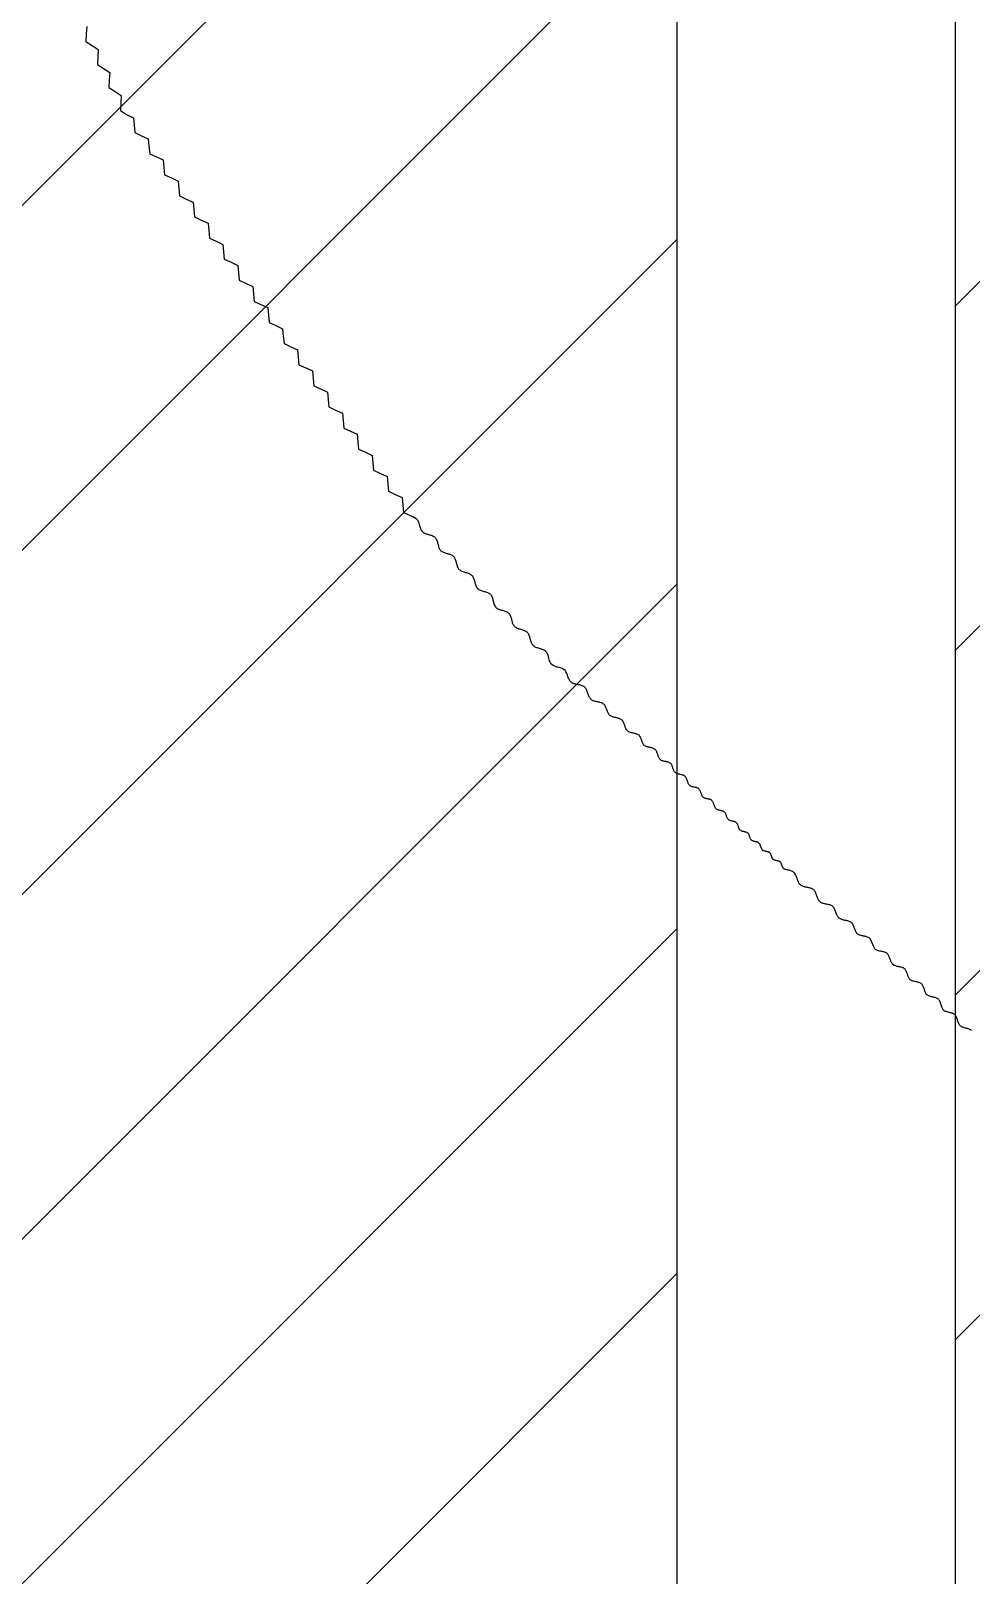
# Model space of a CAD drawing. Header units: metres. Extents: x 511779 to 512620, y 196282 to 196876.
# Drawn here: x 512539.07 to 512543.89, y 196415.6 to 196423.52 of the extents above; entities that cross this region are included whole.
import ezdxf

# ---------------------------------------------------------------- set-up
doc = ezdxf.new("R2010")
doc.units = ezdxf.units.M
doc.header["$MEASUREMENT"] = 0
doc.layers.get('0').update_dxf_attribs({"linetype": 'CONTINUOUS'})
doc.layers.add('KOP', color=7, linetype='CONTINUOUS')
doc.layers.add('sungai', color=45, linetype='CONTINUOUS')

msp = doc.modelspace()

# ---------------------------------------------------------------- hatches: boundary and pattern name
at = {"layer": 'KOP', "ltscale": 0.5}
h = msp.add_hatch(dxfattribs=at)
h.set_pattern_fill('ANSI31', color=1, scale=10, style=0)
h.set_pattern_definition([(45, (71.4876, 0), (-0.8838834765, 0.8838834765), [])])
edge = h.paths.add_edge_path(flags=16)
edge.add_arc((512532.4233, 196433.4781), 3.057, 0, 360)
h.paths.add_polyline_path([(512523.8585, 196440.9504), (512543.8085, 196440.9504), (512543.8085, 196423.8504), (512523.8585, 196423.8504)])
h.paths.add_polyline_path([(512542.3835, 196440.9504), (512562.3335, 196440.9504), (512562.3335, 196423.8504), (512542.3835, 196423.8504)])
edge = h.paths.add_edge_path(flags=16)
edge.add_arc((512551.9548, 196433.4781), 3.057, 0, 360)
h.paths.add_polyline_path([(512560.9085, 196440.9504), (512580.8585, 196440.9504), (512580.8585, 196423.8504), (512560.9085, 196423.8504)])
edge = h.paths.add_edge_path(flags=16)
edge.add_arc((512570.1256, 196433.4781), 3.057, 0, 360)
h.paths.add_polyline_path([(512579.4335, 196425.2754), (512599.3835, 196425.2754), (512599.3835, 196408.1754), (512579.4335, 196408.1754)])
edge = h.paths.add_edge_path(flags=16)
edge.add_arc((512589.1438, 196417.6648), 3.057, 0, 360)
h.paths.add_polyline_path([(512560.9085, 196425.2754), (512580.8585, 196425.2754), (512580.8585, 196408.1754), (512560.9085, 196408.1754)])
h.paths.add_polyline_path([(512542.3835, 196425.2754), (512562.3335, 196425.2754), (512562.3335, 196408.1754), (512542.3835, 196408.1754)])
h.paths.add_polyline_path([(512523.8585, 196425.2754), (512543.8085, 196425.2754), (512543.8085, 196408.1754), (512523.8585, 196408.1754)])
h.paths.add_polyline_path([(512505.3335, 196425.2754), (512525.2835, 196425.2754), (512525.2835, 196408.1754), (512505.3335, 196408.1754)])
h.paths.add_polyline_path([(512523.8585, 196409.6004), (512543.8085, 196409.6004), (512543.8085, 196392.5004), (512523.8585, 196392.5004)])
h.paths.add_polyline_path([(512505.3335, 196409.6004), (512525.2835, 196409.6004), (512525.2835, 196392.5004), (512505.3335, 196392.5004)])
h.paths.add_polyline_path([(512542.3835, 196409.6004), (512562.3335, 196409.6004), (512562.3335, 196392.5004), (512542.3835, 196392.5004)])
h.paths.add_polyline_path([(512560.9085, 196409.6004), (512580.8585, 196409.6004), (512580.8585, 196392.5004), (512560.9085, 196392.5004)])
h.paths.add_polyline_path([(512579.4335, 196409.6004), (512599.3835, 196409.6004), (512599.3835, 196392.5004), (512579.4335, 196392.5004)])
h.paths.add_polyline_path([(512597.9585, 196393.9254), (512617.9085, 196393.9254), (512617.9085, 196376.8254), (512597.9585, 196376.8254)])
h.paths.add_polyline_path([(512579.4335, 196393.9254), (512599.3835, 196393.9254), (512599.3835, 196376.8254), (512579.4335, 196376.8254)])
h.paths.add_polyline_path([(512560.9085, 196393.9254), (512580.8585, 196393.9254), (512580.8585, 196376.8254), (512560.9085, 196376.8254)])
h.paths.add_polyline_path([(512542.3835, 196393.9254), (512562.3335, 196393.9254), (512562.3335, 196376.8254), (512542.3835, 196376.8254)])
h.paths.add_polyline_path([(512523.8585, 196393.9254), (512543.8085, 196393.9254), (512543.8085, 196376.8254), (512523.8585, 196376.8254)])
edge = h.paths.add_edge_path(flags=16)
edge.add_arc((512571.0155, 196385.1874), 3.057, 0, 360)
edge = h.paths.add_edge_path(flags=16)
edge.add_arc((512551.7902, 196384.481), 3.057, 0, 360)
edge = h.paths.add_edge_path(flags=16)
edge.add_arc((512532.9877, 196384.481), 3.057, 0, 360)
edge = h.paths.add_edge_path(flags=16)
edge.add_arc((512533.8992, 196400.4208), 3.057, 0, 360)
edge = h.paths.add_edge_path(flags=16)
edge.add_arc((512514.3971, 196399.6911), 3.057, 0, 360)
edge = h.paths.add_edge_path(flags=16)
edge.add_arc((512515.1553, 196416.9261), 3.057, 0, 360)
edge = h.paths.add_edge_path(flags=16)
edge.add_arc((512533.5705, 196417.021), 3.057, 0, 360)
edge = h.paths.add_edge_path(flags=16)
edge.add_arc((512552.1483, 196417.1058), 3.057, 0, 360)
edge = h.paths.add_edge_path(flags=16)
edge.add_arc((512552.9492, 196400.5565), 3.057, 0, 360)
edge = h.paths.add_edge_path(flags=16)
edge.add_arc((512570.3514, 196400.5565), 3.057, 0, 360)
edge = h.paths.add_edge_path(flags=16)
edge.add_arc((512570.2939, 196416.8525), 3.057, 0, 360)
edge = h.paths.add_edge_path(flags=16)
edge.add_arc((512589.2652, 196401.2038), 3.057, 0, 360)
edge = h.paths.add_edge_path(flags=16)
edge.add_arc((512589.7985, 196384.821), 3.057, 0, 360)
edge = h.paths.add_edge_path(flags=16)
edge.add_arc((512608.2133, 196384.9436), 3.057, 0, 360)

# ---------------------------------------------------------------- linework, layer by layer
at = {"color": 5, "linetype": 'Continuous', "lineweight": -3}
for points in [[(512523.8585, 196425.2754), (512543.8085, 196425.2754), (512543.8085, 196408.1754), (512523.8585, 196408.1754)], [(512542.3835, 196425.2754), (512562.3335, 196425.2754), (512562.3335, 196408.1754), (512542.3835, 196408.1754)]]:
    msp.add_lwpolyline(points, close=True, dxfattribs=at)
at = {"layer": 'sungai', "color": 43, "lineweight": -3, "ltscale": 30}
for points in [[(512539.3532, 196423.5399), (512539.351, 196423.5018), (512539.3487, 196423.4637), (512539.3805, 196423.4427), (512539.4124, 196423.4217), (512539.4101, 196423.3836), (512539.4079, 196423.3455), (512539.4397, 196423.3245), (512539.4716, 196423.3035), (512539.4693, 196423.2654), (512539.467, 196423.2273), (512539.4989, 196423.2063), (512539.5307, 196423.1853), (512539.5285, 196423.1473), (512539.5262, 196423.1092), (512539.558, 196423.0882), (512539.5928, 196423.0722), (512539.5963, 196423.034), (512539.5998, 196422.9959), (512539.6346, 196422.9799), (512539.6694, 196422.9639), (512539.6729, 196422.9258), (512539.6764, 196422.8877), (512539.7112, 196422.8717), (512539.746, 196422.8556), (512539.7495, 196422.8175), (512539.753, 196422.7794), (512539.7878, 196422.7634), (512539.8226, 196422.7474), (512539.8261, 196422.7093), (512539.8296, 196422.6711), (512539.8644, 196422.6551), (512539.8991, 196422.6391), (512539.9027, 196422.601), (512539.9062, 196422.5629), (512539.9409, 196422.5469), (512539.9757, 196422.5309), (512539.9792, 196422.4928), (512539.9828, 196422.4546), (512540.0175, 196422.4386), (512540.0523, 196422.4226), (512540.0558, 196422.3845), (512540.0593, 196422.3464), (512540.0941, 196422.3304), (512540.1289, 196422.3144), (512540.1324, 196422.2762), (512540.1359, 196422.2381), (512540.1707, 196422.2221), (512540.2055, 196422.2061), (512540.209, 196422.168), (512540.2125, 196422.1299), (512540.2473, 196422.1139), (512540.282, 196422.0978), (512540.2856, 196422.0597), (512540.2891, 196422.0216), (512540.3239, 196422.0056), (512540.3586, 196421.9896), (512540.3621, 196421.9515), (512540.3657, 196421.9134), (512540.4004, 196421.8973), (512540.4352, 196421.8813), (512540.4387, 196421.8432), (512540.4422, 196421.8051), (512540.477, 196421.7891), (512540.5118, 196421.7731), (512540.5153, 196421.735), (512540.5188, 196421.6968), (512540.5536, 196421.6808), (512540.5884, 196421.6648), (512540.5919, 196421.6267), (512540.5954, 196421.5886), (512540.6302, 196421.5726), (512540.6649, 196421.5566), (512540.6685, 196421.5184), (512540.672, 196421.4803), (512540.7068, 196421.4643), (512540.7415, 196421.4483), (512540.7451, 196421.4102), (512540.7486, 196421.3721), (512540.7833, 196421.3561), (512540.8181, 196421.3401), (512540.8216, 196421.3019), (512540.8252, 196421.2638), (512540.8599, 196421.2478), (512540.8947, 196421.2318), (512540.8982, 196421.1937), (512540.9017, 196421.1556), (512540.9365, 196421.1395), (512540.9713, 196421.1235), (512540.9748, 196421.0854), (512540.9783, 196421.0473), (512541.0131, 196421.0313)], [(512541.0131, 196421.0313), (512541.0257, 196421.0269), (512541.0357, 196421.0219), (512541.0433, 196421.0164), (512541.0489, 196421.0105), (512541.053, 196421.0044), (512541.0559, 196420.9981), (512541.058, 196420.9919), (512541.0596, 196420.9859), (512541.061, 196420.9801), (512541.0625, 196420.9746), (512541.064, 196420.9695), (512541.0656, 196420.9647), (512541.0675, 196420.9603), (512541.0695, 196420.9562), (512541.0719, 196420.9525), (512541.0746, 196420.9493), (512541.0778, 196420.9465), (512541.0814, 196420.944), (512541.0852, 196420.9419), (512541.0894, 196420.94), (512541.0938, 196420.9383), (512541.0983, 196420.9368), (512541.1029, 196420.9354), (512541.1076, 196420.9341), (512541.1123, 196420.9328), (512541.117, 196420.9314), (512541.1215, 196420.9299), (512541.1259, 196420.9282), (512541.13, 196420.9263), (512541.1339, 196420.9242), (512541.1375, 196420.9217), (512541.1406, 196420.9189), (512541.1434, 196420.9157), (512541.1457, 196420.912), (512541.1478, 196420.9081), (512541.1495, 196420.9039), (512541.1511, 196420.8995), (512541.1524, 196420.8949), (512541.1537, 196420.8902), (512541.1549, 196420.8855), (512541.1561, 196420.8808), (512541.1574, 196420.8761), (512541.1588, 196420.8715), (512541.1603, 196420.8671), (512541.162, 196420.8629), (512541.1641, 196420.859), (512541.1664, 196420.8553), (512541.1692, 196420.8521), (512541.1724, 196420.8493), (512541.1759, 196420.8468), (512541.1798, 196420.8447), (512541.1839, 196420.8428), (512541.1883, 196420.8411), (512541.1928, 196420.8396), (512541.1975, 196420.8382), (512541.2022, 196420.8369), (512541.2069, 196420.8356), (512541.2115, 196420.8342), (512541.2161, 196420.8327), (512541.2204, 196420.831), (512541.2246, 196420.8291), (512541.2284, 196420.827), (512541.232, 196420.8245), (512541.2352, 196420.8217), (512541.2379, 196420.8185), (512541.2403, 196420.8148), (512541.2423, 196420.8109), (512541.2441, 196420.8067), (512541.2456, 196420.8023), (512541.247, 196420.7977), (512541.2482, 196420.793), (512541.2494, 196420.7883), (512541.2507, 196420.7836), (512541.2519, 196420.7789), (512541.2533, 196420.7743), (512541.2548, 196420.7699), (512541.2566, 196420.7657), (512541.2586, 196420.7618), (512541.261, 196420.7581), (512541.2637, 196420.7549), (512541.2669, 196420.7521), (512541.2704, 196420.7496), (512541.2743, 196420.7475), (512541.2785, 196420.7456), (512541.2828, 196420.7439), (512541.2874, 196420.7424), (512541.292, 196420.741), (512541.2967, 196420.7397), (512541.3014, 196420.7384), (512541.3061, 196420.737), (512541.3106, 196420.7355), (512541.315, 196420.7338), (512541.3191, 196420.7319), (512541.323, 196420.7298), (512541.3265, 196420.7273), (512541.3297, 196420.7245), (512541.3325, 196420.7213), (512541.3348, 196420.7176), (512541.3368, 196420.7137), (512541.3386, 196420.7095), (512541.3401, 196420.7051), (512541.3415, 196420.7005), (512541.3428, 196420.6958), (512541.344, 196420.6911), (512541.3452, 196420.6864), (512541.3465, 196420.6817), (512541.3478, 196420.6771), (512541.3494, 196420.6727), (512541.3511, 196420.6685), (512541.3532, 196420.6646), (512541.3555, 196420.661), (512541.3583, 196420.6577), (512541.3614, 196420.6549), (512541.365, 196420.6524), (512541.3689, 196420.6503), (512541.373, 196420.6484), (512541.3774, 196420.6467), (512541.3819, 196420.6452), (512541.3866, 196420.6439), (512541.3913, 196420.6425), (512541.396, 196420.6412), (512541.4006, 196420.6398), (512541.4051, 196420.6383), (512541.4095, 196420.6366), (512541.4137, 196420.6347), (512541.4175, 196420.6326), (512541.4211, 196420.6301), (512541.4243, 196420.6273), (512541.427, 196420.6241), (512541.4294, 196420.6205), (512541.4314, 196420.6165), (512541.4331, 196420.6123), (512541.4347, 196420.6079), (512541.4361, 196420.6033), (512541.4373, 196420.5986), (512541.4385, 196420.5939), (512541.4397, 196420.5892), (512541.441, 196420.5845), (512541.4424, 196420.5799), (512541.4439, 196420.5755), (512541.4457, 196420.5713), (512541.4477, 196420.5674), (512541.4501, 196420.5638), (512541.4528, 196420.5605), (512541.456, 196420.5577), (512541.4595, 196420.5552), (512541.4634, 196420.5531), (512541.4676, 196420.5512), (512541.4719, 196420.5496), (512541.4765, 196420.5481), (512541.4811, 196420.5467), (512541.4858, 196420.5453), (512541.4905, 196420.544), (512541.4951, 196420.5426), (512541.4997, 196420.5411), (512541.5041, 196420.5394), (512541.5082, 196420.5375), (512541.5121, 196420.5354), (512541.5156, 196420.5329), (512541.5188, 196420.5301), (512541.5215, 196420.5269), (512541.5239, 196420.5233), (512541.5259, 196420.5193), (512541.5277, 196420.5151), (512541.5292, 196420.5107), (512541.5306, 196420.5061), (512541.5319, 196420.5015), (512541.5331, 196420.4967), (512541.5343, 196420.492), (512541.5356, 196420.4873), (512541.5369, 196420.4827), (512541.5385, 196420.4783), (512541.5402, 196420.4741), (512541.5423, 196420.4702), (512541.5446, 196420.4666), (512541.5474, 196420.4633), (512541.5505, 196420.4605), (512541.5541, 196420.458), (512541.558, 196420.4559), (512541.5621, 196420.454), (512541.5665, 196420.4524), (512541.571, 196420.4509), (512541.5757, 196420.4495), (512541.5803, 196420.4481), (512541.585, 196420.4468), (512541.5897, 196420.4454), (512541.5942, 196420.4439), (512541.5986, 196420.4422), (512541.6027, 196420.4404), (512541.6066, 196420.4382), (512541.6102, 196420.4358), (512541.6133, 196420.4329), (512541.6161, 196420.4297), (512541.6184, 196420.4261), (512541.6205, 196420.4221), (512541.6222, 196420.4179), (512541.6238, 196420.4135), (512541.6251, 196420.4089), (512541.6264, 196420.4043), (512541.6276, 196420.3995), (512541.6288, 196420.3948), (512541.6301, 196420.3901), (512541.6315, 196420.3855), (512541.633, 196420.3811), (512541.6348, 196420.3769), (512541.6368, 196420.373), (512541.6392, 196420.3694), (512541.6419, 196420.3661), (512541.6451, 196420.3633), (512541.6486, 196420.3608), (512541.6525, 196420.3587), (512541.6566, 196420.3568), (512541.661, 196420.3552), (512541.6656, 196420.3537), (512541.6702, 196420.3523), (512541.6749, 196420.3509), (512541.6796, 196420.3496), (512541.6842, 196420.3482), (512541.6888, 196420.3467), (512541.6931, 196420.345), (512541.6973, 196420.3432), (512541.7012, 196420.341), (512541.7047, 196420.3386), (512541.7079, 196420.3357), (512541.7106, 196420.3325), (512541.713, 196420.3288), (512541.7151, 196420.3248), (512541.7169, 196420.3203), (512541.7185, 196420.3155), (512541.72, 196420.3104), (512541.7215, 196420.3049), (512541.723, 196420.2992), (512541.7246, 196420.2931), (512541.7266, 196420.2869), (512541.7295, 196420.2807), (512541.7336, 196420.2745), (512541.7392, 196420.2686), (512541.7469, 196420.2631), (512541.7568, 196420.2581), (512541.7694, 196420.2537)], [(512543.893, 196418.3893), (512543.8902, 196418.3916), (512543.8871, 196418.3937), (512543.8836, 196418.3954), (512543.88, 196418.3969), (512543.8762, 196418.3983), (512543.8722, 196418.3994), (512543.8682, 196418.4005), (512543.8641, 196418.4015), (512543.86, 196418.4025), (512543.8559, 196418.4036), (512543.852, 196418.4048), (512543.8481, 196418.4061), (512543.8445, 196418.4075), (512543.8411, 196418.4092), (512543.8379, 196418.4112), (512543.8351, 196418.4136), (512543.8327, 196418.4163), (512543.8305, 196418.4193), (512543.8286, 196418.4226), (512543.827, 196418.4262), (512543.8255, 196418.4299), (512543.8242, 196418.4338), (512543.8229, 196418.4378), (512543.8217, 196418.4418), (512543.8205, 196418.4459), (512543.8193, 196418.4499), (512543.8179, 196418.4538), (512543.8165, 196418.4575), (512543.8148, 196418.4611), (512543.8129, 196418.4644), (512543.8108, 196418.4674), (512543.8083, 196418.4701), (512543.8055, 196418.4725), (512543.8024, 196418.4744), (512543.799, 196418.4762), (512543.7953, 196418.4776), (512543.7915, 196418.4789), (512543.7876, 196418.48), (512543.7835, 196418.4811), (512543.7794, 196418.482), (512543.7753, 196418.483), (512543.7713, 196418.484), (512543.7673, 196418.4851), (512543.7635, 196418.4864), (512543.7599, 196418.4878), (512543.7565, 196418.4895), (512543.7533, 196418.4914), (512543.7505, 196418.4937), (512543.748, 196418.4964), (512543.7458, 196418.4994), (512543.7439, 196418.5027), (512543.7422, 196418.5062), (512543.7407, 196418.5099), (512543.7393, 196418.5138), (512543.738, 196418.5177), (512543.7368, 196418.5217), (512543.7356, 196418.5257), (512543.7343, 196418.5297), (512543.7329, 196418.5336), (512543.7314, 196418.5373), (512543.7297, 196418.5408), (512543.7278, 196418.5441), (512543.7256, 196418.5471), (512543.7231, 196418.5497), (512543.7203, 196418.552), (512543.7171, 196418.554), (512543.7137, 196418.5557), (512543.7101, 196418.5571), (512543.7062, 196418.5583), (512543.7023, 196418.5594), (512543.6982, 196418.5604), (512543.6941, 196418.5613), (512543.6901, 196418.5622), (512543.686, 196418.5632), (512543.682, 196418.5642), (512543.6782, 196418.5654), (512543.6745, 196418.5668), (512543.6711, 196418.5684), (512543.6679, 196418.5703), (512543.6651, 196418.5726), (512543.6625, 196418.5752), (512543.6603, 196418.5782), (512543.6584, 196418.5814), (512543.6566, 196418.585), (512543.6551, 196418.5887), (512543.6536, 196418.5925), (512543.6523, 196418.5964), (512543.651, 196418.6004), (512543.6497, 196418.6044), (512543.6484, 196418.6084), (512543.6469, 196418.6122), (512543.6454, 196418.6159), (512543.6436, 196418.6194), (512543.6417, 196418.6227), (512543.6395, 196418.6257), (512543.6369, 196418.6283), (512543.6341, 196418.6305), (512543.6309, 196418.6325), (512543.6275, 196418.6341), (512543.6238, 196418.6355), (512543.62, 196418.6366), (512543.616, 196418.6377), (512543.6119, 196418.6386), (512543.6078, 196418.6395), (512543.6037, 196418.6403), (512543.5996, 196418.6413), (512543.5956, 196418.6423), (512543.5917, 196418.6434), (512543.588, 196418.6448), (512543.5846, 196418.6464), (512543.5813, 196418.6483), (512543.5784, 196418.6505), (512543.5759, 196418.6531), (512543.5736, 196418.6561), (512543.5716, 196418.6594), (512543.5698, 196418.6629), (512543.5682, 196418.6666), (512543.5667, 196418.6704), (512543.5653, 196418.6744), (512543.564, 196418.6784), (512543.5626, 196418.6824), (512543.5612, 196418.6863), (512543.5598, 196418.6902), (512543.5581, 196418.6939), (512543.5564, 196418.6974), (512543.5544, 196418.7007), (512543.5521, 196418.7036), (512543.5495, 196418.7063), (512543.5466, 196418.7085), (512543.5434, 196418.7104), (512543.5399, 196418.712), (512543.5362, 196418.7133), (512543.5323, 196418.7145), (512543.5283, 196418.7155), (512543.5242, 196418.7164), (512543.52, 196418.7172), (512543.5159, 196418.718), (512543.5117, 196418.7189), (512543.5077, 196418.7199), (512543.5038, 196418.7211), (512543.5, 196418.7224), (512543.4965, 196418.724), (512543.4932, 196418.7259), (512543.4902, 196418.7281), (512543.4876, 196418.7308), (512543.4853, 196418.7337), (512543.4832, 196418.737), (512543.4814, 196418.7406), (512543.4797, 196418.7443), (512543.4782, 196418.7482), (512543.4768, 196418.7522), (512543.4754, 196418.7562), (512543.474, 196418.7603), (512543.4725, 196418.7643), (512543.471, 196418.7681), (512543.4693, 196418.7719), (512543.4675, 196418.7754), (512543.4655, 196418.7787), (512543.4631, 196418.7817), (512543.4605, 196418.7843), (512543.4575, 196418.7866), (512543.4543, 196418.7885), (512543.4507, 196418.79), (512543.447, 196418.7914), (512543.443, 196418.7925), (512543.4389, 196418.7935), (512543.4348, 196418.7944), (512543.4305, 196418.7952), (512543.4263, 196418.796), (512543.4221, 196418.7969), (512543.418, 196418.7979), (512543.414, 196418.799), (512543.4101, 196418.8004), (512543.4065, 196418.802), (512543.4032, 196418.8039), (512543.4002, 196418.8061), (512543.3975, 196418.8088), (512543.3951, 196418.8118), (512543.393, 196418.8152), (512543.3911, 196418.8187), (512543.3894, 196418.8225), (512543.3878, 196418.8265), (512543.3863, 196418.8306), (512543.3849, 196418.8347), (512543.3835, 196418.8388), (512543.382, 196418.8428), (512543.3804, 196418.8468), (512543.3787, 196418.8506), (512543.3768, 196418.8542), (512543.3747, 196418.8575), (512543.3723, 196418.8605), (512543.3696, 196418.8632), (512543.3666, 196418.8655), (512543.3632, 196418.8674), (512543.3596, 196418.869), (512543.3558, 196418.8703), (512543.3518, 196418.8715), (512543.3476, 196418.8724), (512543.3433, 196418.8733), (512543.339, 196418.8741), (512543.3347, 196418.875), (512543.3304, 196418.8759), (512543.3262, 196418.8768), (512543.3221, 196418.878), (512543.3182, 196418.8794), (512543.3145, 196418.881), (512543.311, 196418.8829), (512543.3079, 196418.8852), (512543.3052, 196418.888), (512543.3027, 196418.8911), (512543.3006, 196418.8945), (512543.2986, 196418.8981), (512543.2969, 196418.902), (512543.2953, 196418.9061), (512543.2937, 196418.9102), (512543.2922, 196418.9144), (512543.2907, 196418.9186), (512543.2892, 196418.9228), (512543.2876, 196418.9268), (512543.2858, 196418.9307), (512543.2839, 196418.9344), (512543.2817, 196418.9378), (512543.2793, 196418.9409), (512543.2765, 196418.9436), (512543.2734, 196418.9459), (512543.27, 196418.9479), (512543.2663, 196418.9495), (512543.2624, 196418.9509), (512543.2582, 196418.952), (512543.254, 196418.953), (512543.2496, 196418.9539), (512543.2452, 196418.9548), (512543.2407, 196418.9556), (512543.2363, 196418.9565), (512543.232, 196418.9575), (512543.2277, 196418.9587), (512543.2237, 196418.9601), (512543.2199, 196418.9618), (512543.2164, 196418.9638), (512543.2132, 196418.9662), (512543.2104, 196418.969), (512543.2079, 196418.9722), (512543.2056, 196418.9757), (512543.2036, 196418.9795), (512543.2018, 196418.9835), (512543.2002, 196418.9876), (512543.1986, 196418.9919), (512543.1971, 196418.9962), (512543.1956, 196419.0005), (512543.194, 196419.0048), (512543.1923, 196419.009), (512543.1905, 196419.013), (512543.1885, 196419.0167), (512543.1863, 196419.0203), (512543.1838, 196419.0234), (512543.1809, 196419.0262), (512543.1777, 196419.0286), (512543.1742, 196419.0306), (512543.1704, 196419.0323), (512543.1664, 196419.0337), (512543.1621, 196419.0349), (512543.1577, 196419.0359), (512543.1532, 196419.0369), (512543.1486, 196419.0377), (512543.1441, 196419.0386), (512543.1395, 196419.0396), (512543.135, 196419.0406), (512543.1307, 196419.0419), (512543.1265, 196419.0433), (512543.1226, 196419.0451), (512543.119, 196419.0472), (512543.1157, 196419.0496), (512543.1128, 196419.0525), (512543.1102, 196419.0558), (512543.1079, 196419.0595), (512543.1059, 196419.0634), (512543.104, 196419.0675), (512543.1023, 196419.0718), (512543.1007, 196419.0762), (512543.0991, 196419.0807), (512543.0976, 196419.0852), (512543.0959, 196419.0896), (512543.0942, 196419.0939), (512543.0924, 196419.0981), (512543.0903, 196419.102), (512543.088, 196419.1056), (512543.0855, 196419.1089), (512543.0825, 196419.1118), (512543.0792, 196419.1143), (512543.0756, 196419.1164), (512543.0717, 196419.1181), (512543.0675, 196419.1196), (512543.0631, 196419.1208), (512543.0586, 196419.1219), (512543.0539, 196419.1229), (512543.0492, 196419.1238), (512543.0444, 196419.1248), (512543.0397, 196419.1258), (512543.0351, 196419.1269), (512543.0306, 196419.1282), (512543.0263, 196419.1297), (512543.0222, 196419.1316), (512543.0185, 196419.1337), (512543.0151, 196419.1363), (512543.0121, 196419.1394), (512543.0094, 196419.1428), (512543.007, 196419.1466), (512543.0049, 196419.1507), (512543.003, 196419.155), (512543.0013, 196419.1594), (512542.9996, 196419.164), (512542.998, 196419.1687), (512542.9964, 196419.1733), (512542.9948, 196419.1779), (512542.993, 196419.1824), (512542.9911, 196419.1867), (512542.989, 196419.1908), (512542.9867, 196419.1946), (512542.984, 196419.198), (512542.981, 196419.201), (512542.9776, 196419.2036), (512542.9739, 196419.2058), (512542.9699, 196419.2076), (512542.9659, 196419.2091), (512542.9617, 196419.2103), (512542.9576, 196419.2114), (512542.9536, 196419.2123), (512542.9498, 196419.213), (512542.9462, 196419.2137), (512542.943, 196419.2144), (512542.94, 196419.2152), (512542.9373, 196419.2159), (512542.9348, 196419.2168), (512542.9326, 196419.2178), (512542.9306, 196419.2189), (512542.9288, 196419.2203), (512542.9272, 196419.2219), (512542.9259, 196419.2237), (512542.9246, 196419.2257), (512542.9236, 196419.2278), (512542.9226, 196419.2301), (512542.9217, 196419.2324), (512542.9208, 196419.2348), (512542.92, 196419.2373), (512542.9192, 196419.2397), (512542.9184, 196419.2421), (512542.9175, 196419.2444), (512542.9165, 196419.2467), (512542.9154, 196419.2488), (512542.9142, 196419.2508), (512542.9128, 196419.2526), (512542.9112, 196419.2542), (512542.9095, 196419.2556), (512542.9075, 196419.2567), (512542.9054, 196419.2577), (512542.9031, 196419.2585), (512542.9008, 196419.2592), (512542.8984, 196419.2598), (512542.8959, 196419.2604), (512542.8933, 196419.2609), (512542.8908, 196419.2614), (512542.8883, 196419.262), (512542.8859, 196419.2626), (512542.8836, 196419.2633), (512542.8813, 196419.2641), (512542.8792, 196419.2651), (512542.8772, 196419.2662), (512542.8755, 196419.2676), (512542.8739, 196419.2692), (512542.8725, 196419.271), (512542.8713, 196419.273), (512542.8702, 196419.2751), (512542.8692, 196419.2774), (512542.8683, 196419.2797), (512542.8675, 196419.2821), (512542.8667, 196419.2845), (512542.8659, 196419.287), (512542.865, 196419.2894), (512542.8641, 196419.2917), (512542.8631, 196419.294), (512542.8621, 196419.2961), (512542.8608, 196419.2981), (512542.8595, 196419.2999), (512542.8579, 196419.3015), (512542.8561, 196419.3029), (512542.8542, 196419.304), (512542.852, 196419.305), (512542.8498, 196419.3058), (512542.8474, 196419.3065), (512542.8449, 196419.3071), (512542.8424, 196419.3077), (512542.8398, 196419.3082), (512542.8372, 196419.3088), (512542.8346, 196419.3094), (512542.8321, 196419.31), (512542.8296, 196419.3108), (512542.8272, 196419.3116), (512542.825, 196419.3127), (512542.8229, 196419.3139), (512542.821, 196419.3154), (512542.8194, 196419.3171), (512542.8179, 196419.319), (512542.8166, 196419.3211), (512542.8155, 196419.3234), (512542.8145, 196419.3258), (512542.8135, 196419.3283), (512542.8126, 196419.3308), (512542.8118, 196419.3334), (512542.8109, 196419.336), (512542.81, 196419.3386), (512542.8091, 196419.3411), (512542.8081, 196419.3435), (512542.8069, 196419.3457), (512542.8056, 196419.3478), (512542.8042, 196419.3498), (512542.8025, 196419.3515), (512542.8006, 196419.3529), (512542.7986, 196419.3542), (512542.7963, 196419.3552), (512542.7939, 196419.3561), (512542.7914, 196419.3568), (512542.7889, 196419.3575), (512542.7862, 196419.3581), (512542.7835, 196419.3586), (512542.7809, 196419.3592), (512542.7782, 196419.3598), (512542.7756, 196419.3605), (512542.7731, 196419.3612), (512542.7708, 196419.3621), (512542.7685, 196419.3631), (512542.7664, 196419.3644), (512542.7646, 196419.3658), (512542.7629, 196419.3675), (512542.7615, 196419.3695), (512542.7602, 196419.3716), (512542.759, 196419.3738), (512542.758, 196419.3762), (512542.7571, 196419.3787), (512542.7562, 196419.3813), (512542.7553, 196419.3839), (512542.7545, 196419.3865), (512542.7536, 196419.389), (512542.7526, 196419.3915), (512542.7516, 196419.3939), (512542.7505, 196419.3962), (512542.7492, 196419.3983), (512542.7477, 196419.4002), (512542.7461, 196419.4019), (512542.7442, 196419.4034), (512542.7421, 196419.4046), (512542.7399, 196419.4057), (512542.7374, 196419.4066), (512542.7349, 196419.4073), (512542.7323, 196419.408), (512542.7296, 196419.4086), (512542.7268, 196419.4092), (512542.724, 196419.4098), (512542.7212, 196419.4104), (512542.7185, 196419.4111), (512542.7158, 196419.4119), (512542.7133, 196419.4129), (512542.7109, 196419.414), (512542.7086, 196419.4153), (512542.7066, 196419.4169), (512542.7048, 196419.4187), (512542.7032, 196419.4208), (512542.7019, 196419.4231), (512542.7006, 196419.4256), (512542.6995, 196419.4282), (512542.6985, 196419.4309), (512542.6976, 196419.4336), (512542.6966, 196419.4364), (512542.6957, 196419.4392), (512542.6948, 196419.442), (512542.6937, 196419.4447), (512542.6926, 196419.4473), (512542.6914, 196419.4497), (512542.69, 196419.452), (512542.6884, 196419.4541), (512542.6867, 196419.4559), (512542.6846, 196419.4575), (512542.6824, 196419.4588), (512542.68, 196419.46), (512542.6774, 196419.4609), (512542.6747, 196419.4617), (512542.6719, 196419.4625), (512542.6691, 196419.4631), (512542.6662, 196419.4637), (512542.6633, 196419.4643), (512542.6604, 196419.465), (512542.6576, 196419.4657), (512542.6549, 196419.4665), (512542.6524, 196419.4675), (512542.65, 196419.4686), (512542.6477, 196419.4699), (512542.6457, 196419.4715), (512542.6439, 196419.4733), (512542.6423, 196419.4754), (512542.641, 196419.4777), (512542.6397, 196419.4802), (512542.6386, 196419.4828), (512542.6376, 196419.4855), (512542.6366, 196419.4882), (512542.6357, 196419.491), (512542.6348, 196419.4938), (512542.6338, 196419.4966), (512542.6328, 196419.4993), (512542.6317, 196419.5019), (512542.6305, 196419.5043), (512542.6291, 196419.5066), (512542.6275, 196419.5087), (512542.6257, 196419.5105), (512542.6237, 196419.5121), (512542.6215, 196419.5134), (512542.619, 196419.5146), (512542.6164, 196419.5155), (512542.6137, 196419.5164), (512542.6108, 196419.5171), (512542.6079, 196419.5178), (512542.6049, 196419.5184), (512542.6019, 196419.519), (512542.5988, 196419.5197), (512542.5958, 196419.5205), (512542.5929, 196419.5214), (512542.5901, 196419.5224), (512542.5875, 196419.5236), (512542.5851, 196419.5251), (512542.5828, 196419.5268), (512542.5809, 196419.5288), (512542.5792, 196419.5311), (512542.5777, 196419.5336), (512542.5763, 196419.5363), (512542.5751, 196419.5391), (512542.574, 196419.5421), (512542.5729, 196419.5451), (512542.5719, 196419.5482), (512542.5709, 196419.5512), (512542.5699, 196419.5542), (512542.5687, 196419.5572), (512542.5675, 196419.56), (512542.5662, 196419.5627), (512542.5647, 196419.5652), (512542.5629, 196419.5675), (512542.561, 196419.5695), (512542.5588, 196419.5712), (512542.5563, 196419.5727), (512542.5537, 196419.5739), (512542.5509, 196419.5749), (512542.5479, 196419.5758), (512542.5448, 196419.5766), (512542.5417, 196419.5773), (512542.5386, 196419.578), (512542.5354, 196419.5787), (512542.5323, 196419.5794), (512542.5292, 196419.5801), (512542.5263, 196419.581), (512542.5235, 196419.5821), (512542.5208, 196419.5833), (512542.5184, 196419.5848), (512542.5162, 196419.5865), (512542.5142, 196419.5885), (512542.5125, 196419.5908), (512542.511, 196419.5933), (512542.5096, 196419.596), (512542.5084, 196419.5988), (512542.5073, 196419.6017), (512542.5062, 196419.6048), (512542.5052, 196419.6078), (512542.5042, 196419.6109), (512542.5032, 196419.6139), (512542.502, 196419.6169), (512542.5008, 196419.6197), (512542.4995, 196419.6224), (512542.498, 196419.6249), (512542.4962, 196419.6271), (512542.4943, 196419.6292), (512542.4921, 196419.6309), (512542.4896, 196419.6323), (512542.487, 196419.6336), (512542.4841, 196419.6346), (512542.4811, 196419.6355), (512542.478, 196419.6363), (512542.4747, 196419.637), (512542.4714, 196419.6377), (512542.4681, 196419.6384), (512542.4648, 196419.6392), (512542.4615, 196419.64), (512542.4583, 196419.641), (512542.4552, 196419.6421), (512542.4523, 196419.6435), (512542.4496, 196419.6451), (512542.4471, 196419.647), (512542.4449, 196419.6492), (512542.443, 196419.6517), (512542.4414, 196419.6544), (512542.4399, 196419.6574), (512542.4385, 196419.6605), (512542.4373, 196419.6638), (512542.4361, 196419.6671), (512542.435, 196419.6705), (512542.4338, 196419.6739), (512542.4327, 196419.6772), (512542.4314, 196419.6805), (512542.4301, 196419.6836), (512542.4286, 196419.6865), (512542.4269, 196419.6893), (512542.425, 196419.6918), (512542.4228, 196419.694), (512542.4204, 196419.6959), (512542.4177, 196419.6975), (512542.4148, 196419.6989), (512542.4116, 196419.7), (512542.4084, 196419.701), (512542.405, 196419.7018), (512542.4016, 196419.7026), (512542.3981, 196419.7033), (512542.3946, 196419.704), (512542.3911, 196419.7048), (512542.3878, 196419.7057), (512542.3845, 196419.7066), (512542.3814, 196419.7078), (512542.3785, 196419.7091), (512542.3757, 196419.7107), (512542.3733, 196419.7126), (512542.3711, 196419.7148), (512542.3692, 196419.7173), (512542.3675, 196419.7201), (512542.366, 196419.7231), (512542.3647, 196419.7262), (512542.3635, 196419.7294), (512542.3623, 196419.7328), (512542.3612, 196419.7362), (512542.36, 196419.7395), (512542.3589, 196419.7429), (512542.3576, 196419.7461), (512542.3563, 196419.7492), (512542.3548, 196419.7522), (512542.3531, 196419.755), (512542.3512, 196419.7575), (512542.349, 196419.7597), (512542.3466, 196419.7616), (512542.3439, 196419.7632), (512542.3409, 196419.7645), (512542.3378, 196419.7657), (512542.3344, 196419.7667), (512542.331, 196419.7675), (512542.3274, 196419.7683), (512542.3237, 196419.7691), (512542.32, 196419.7698), (512542.3163, 196419.7707), (512542.3127, 196419.7716), (512542.3091, 196419.7726), (512542.3057, 196419.7739), (512542.3024, 196419.7754), (512542.2994, 196419.7771), (512542.2967, 196419.7792), (512542.2943, 196419.7817), (512542.2922, 196419.7844), (512542.2903, 196419.7875), (512542.2886, 196419.7908), (512542.2871, 196419.7942), (512542.2857, 196419.7978), (512542.2844, 196419.8015), (512542.2831, 196419.8053), (512542.2819, 196419.809), (512542.2806, 196419.8127), (512542.2792, 196419.8163), (512542.2777, 196419.8198), (512542.276, 196419.8231), (512542.2741, 196419.8261), (512542.272, 196419.8289), (512542.2696, 196419.8314), (512542.2668, 196419.8334), (512542.2638, 196419.8352), (512542.2606, 196419.8367), (512542.2571, 196419.838), (512542.2535, 196419.839), (512542.2497, 196419.84), (512542.2459, 196419.8408), (512542.242, 196419.8416), (512542.2381, 196419.8424), (512542.2343, 196419.8432), (512542.2306, 196419.8442), (512542.2269, 196419.8452), (512542.2235, 196419.8465), (512542.2202, 196419.848), (512542.2172, 196419.8497), (512542.2145, 196419.8518), (512542.212, 196419.8543), (512542.2099, 196419.857), (512542.208, 196419.8601), (512542.2064, 196419.8634), (512542.2048, 196419.8668), (512542.2035, 196419.8704), (512542.2022, 196419.8741), (512542.2009, 196419.8779), (512542.1996, 196419.8816), (512542.1983, 196419.8853), (512542.1969, 196419.8889), (512542.1954, 196419.8924), (512542.1937, 196419.8957), (512542.1918, 196419.8987), (512542.1897, 196419.9015), (512542.1873, 196419.904), (512542.1846, 196419.9061), (512542.1816, 196419.9078), (512542.1783, 196419.9093), (512542.1748, 196419.9106), (512542.1711, 196419.9117), (512542.1672, 196419.9126), (512542.1632, 196419.9135), (512542.1592, 196419.9143), (512542.155, 196419.9151), (512542.1509, 196419.916), (512542.1468, 196419.917), (512542.1429, 196419.9182), (512542.139, 196419.9196), (512542.1354, 196419.9212), (512542.1321, 196419.9231), (512542.129, 196419.9255), (512542.1263, 196419.9282), (512542.1239, 196419.9313), (512542.1218, 196419.9346), (512542.1199, 196419.9383), (512542.1182, 196419.9421), (512542.1167, 196419.9462), (512542.1152, 196419.9503), (512542.1137, 196419.9544), (512542.1123, 196419.9586), (512542.1108, 196419.9627), (512542.1093, 196419.9667), (512542.1076, 196419.9706), (512542.1057, 196419.9742), (512542.1036, 196419.9776), (512542.1012, 196419.9807), (512542.0985, 196419.9834), (512542.0954, 196419.9857), (512542.0921, 196419.9877), (512542.0884, 196419.9893), (512542.0846, 196419.9907), (512542.0805, 196419.9919), (512542.0763, 196419.9929), (512542.0721, 196419.9938), (512542.0677, 196419.9947), (512542.0634, 196419.9955), (512542.0591, 196419.9965), (512542.055, 196419.9975), (512542.0509, 196419.9986), (512542.047, 196420), (512542.0434, 196420.0017), (512542.04, 196420.0036), (512542.037, 196420.0059), (512542.0343, 196420.0087), (512542.0319, 196420.0117), (512542.0298, 196420.0151), (512542.0279, 196420.0188), (512542.0262, 196420.0226), (512542.0246, 196420.0266), (512542.0231, 196420.0307), (512542.0217, 196420.0349), (512542.0203, 196420.0391), (512542.0188, 196420.0432), (512542.0172, 196420.0472), (512542.0155, 196420.0511), (512542.0137, 196420.0547), (512542.0115, 196420.0581), (512542.0092, 196420.0612), (512542.0065, 196420.0639), (512542.0034, 196420.0662), (512542, 196420.0682), (512541.9964, 196420.0698), (512541.9924, 196420.0712), (512541.9883, 196420.0724), (512541.984, 196420.0734), (512541.9796, 196420.0744), (512541.975, 196420.0753), (512541.9704, 196420.0762), (512541.9658, 196420.0771), (512541.9613, 196420.0782), (512541.9568, 196420.0795), (512541.9525, 196420.081), (512541.9485, 196420.0828), (512541.9447, 196420.085), (512541.9413, 196420.0876), (512541.9383, 196420.0906), (512541.9356, 196420.094), (512541.9332, 196420.0978), (512541.9311, 196420.1018), (512541.9292, 196420.1061), (512541.9274, 196420.1106), (512541.9258, 196420.1152), (512541.9241, 196420.1198), (512541.9225, 196420.1244), (512541.9208, 196420.129), (512541.9191, 196420.1335), (512541.9172, 196420.1378), (512541.915, 196420.1418), (512541.9127, 196420.1456), (512541.91, 196420.149), (512541.9069, 196420.152), (512541.9035, 196420.1546), (512541.8998, 196420.1568), (512541.8957, 196420.1586), (512541.8914, 196420.1601), (512541.8868, 196420.1614), (512541.8822, 196420.1625), (512541.8774, 196420.1635), (512541.8726, 196420.1644), (512541.8677, 196420.1654), (512541.863, 196420.1664), (512541.8583, 196420.1675), (512541.8538, 196420.1688), (512541.8494, 196420.1703), (512541.8454, 196420.1721), (512541.8416, 196420.1743), (512541.8382, 196420.1768), (512541.8352, 196420.1799), (512541.8325, 196420.1833), (512541.8301, 196420.1872), (512541.8279, 196420.1915), (512541.8258, 196420.1962), (512541.8238, 196420.2012), (512541.8219, 196420.2065), (512541.8199, 196420.2122), (512541.8178, 196420.2181), (512541.8152, 196420.2242), (512541.8118, 196420.2302), (512541.8072, 196420.236), (512541.801, 196420.2414), (512541.7929, 196420.2463), (512541.7825, 196420.2504), (512541.7694, 196420.2537)]]:
    msp.add_lwpolyline(points, dxfattribs=at)

doc.saveas('drawing.dxf')
